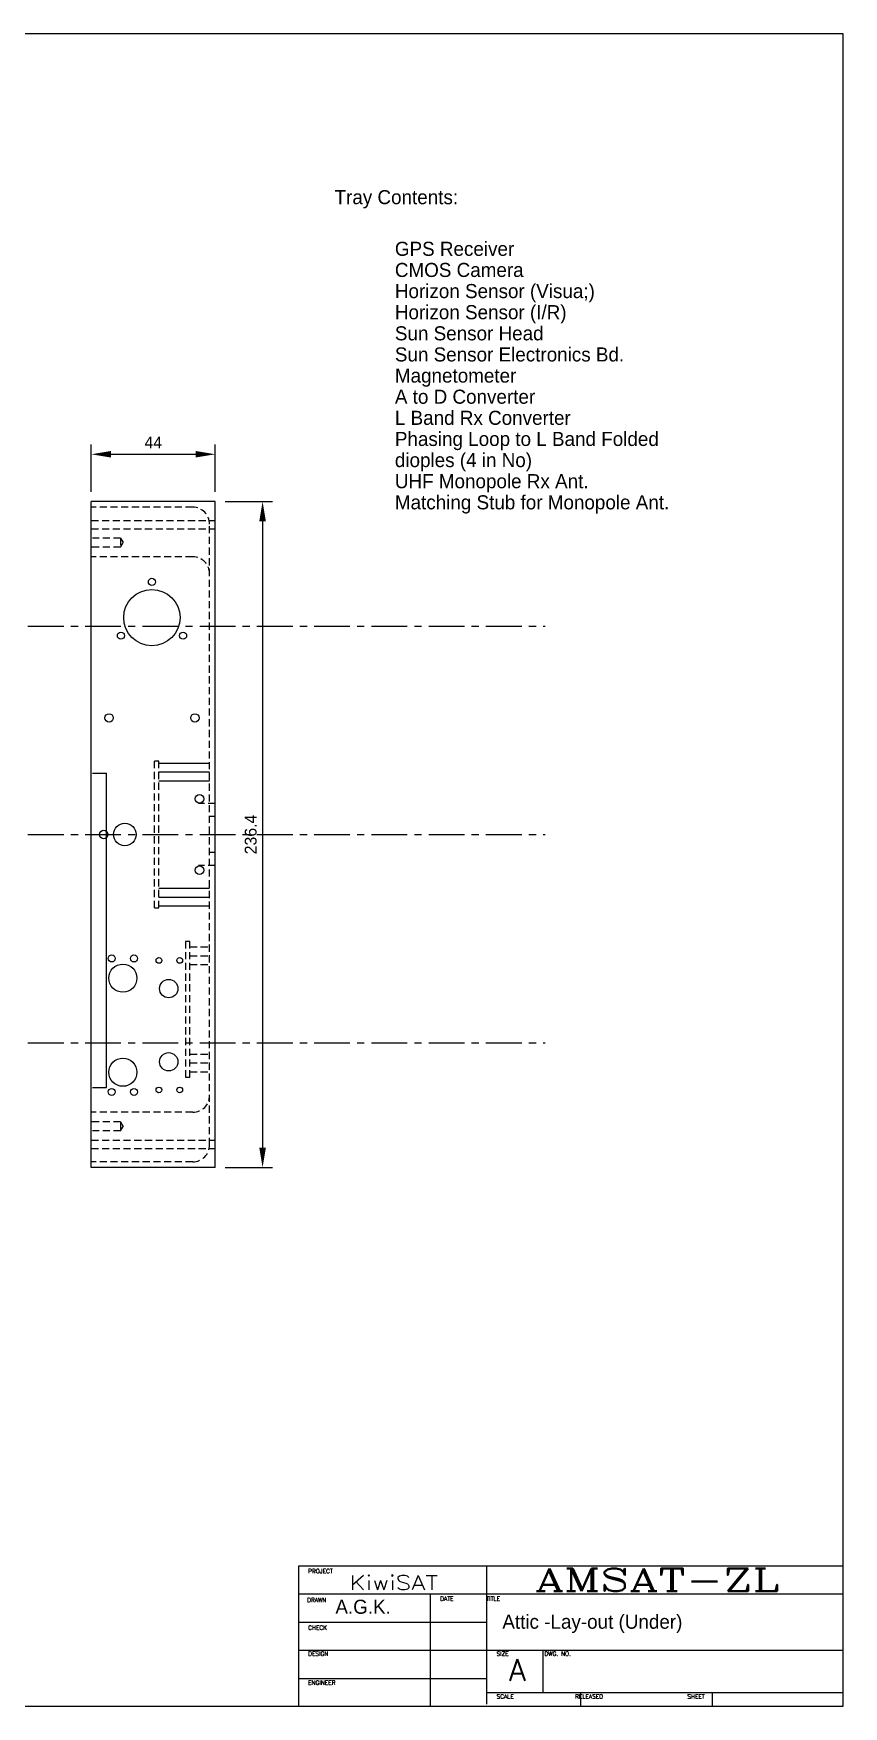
# Model space of a CAD drawing. Header units: millimetres. Extents: x 0 to 840, y 0 to 594.
# Drawn here: x 553 to 840, y 0 to 594 of the extents above; entities that cross this region are included whole.
import ezdxf
from ezdxf.enums import TextEntityAlignment as Align

# ---------------------------------------------------------------- set-up
doc = ezdxf.new("R2010")
doc.units = ezdxf.units.MM
doc.header["$LTSCALE"] = 0.4
doc.header["$PDMODE"] = 3
doc.linetypes.add('CENTER', pattern=[50.8, 31.75, -6.35, 6.35, -6.35])
doc.linetypes.add('HIDDEN', pattern=[9.525, 6.35, -3.175])
doc.layers.add('AM_5', color=3, linetype='Continuous', lineweight=25)
for name, color, linetype in [('BORDER', 7, 'Continuous'), ('CL', 3, 'CENTER'), ('DIMS', 6, 'Continuous'), ('HID', 2, 'HIDDEN'), ('OUT', 1, 'Continuous')]:
    doc.layers.add(name, color=color, linetype=linetype)
doc.styles.add('COMPLEX', font='complex', dxfattribs={"width": 1.5, "height": 8})
doc.styles.add('SIMPLEX', font='simplex', dxfattribs={"height": 0.06})
doc.dimstyles.new('A3DIM$0', dxfattribs={"dimscale": 1.4, "dimtxt": 3, "dimasz": 5, "dimexe": 2.5, "dimexo": 2.5, "dimgap": 1.5, "dimtad": 1, "dimtoh": 1, "dimdsep": 46, "dimtxsty": 'Standard', "dimcen": 2, "dimazin": 2, "dimtfac": 1, "dimtofl": 0, "dimtmove": 0, "dimatfit": 3, "dimfxl": 0, "dimarcsym": 0})

# ---------------------------------------------------------------- blocks, each defined once
blk = doc.blocks.new('*D21')
at = {"layer": 'AM_5', "color": 0, "lineweight": -2}
for p, q in [((620.77, 427.8), (637.57, 427.8)), ((634.07, 420.8), (634.07, 198.4)), ((620.77, 191.4), (637.57, 191.4))]:
    blk.add_line(p, q, dxfattribs=at)
at = {"layer": 'AM_5', "color": 0}
for points in [[(632.9, 420.8), (635.23, 420.8), (634.07, 427.8)], [(632.9, 198.4), (635.23, 198.4), (634.07, 191.4)]]:
    blk.add_solid(points, dxfattribs=at)
at = {"layer": 'Defpoints', "color": 0}
for p in [(617.27, 427.8), (617.27, 191.4), (634.07, 191.4)]:
    blk.add_point(p, dxfattribs=at)
at = {"layer": 'AM_5', "color": 0, "insert": (629.87, 309.6), "char_height": 4.2, "attachment_point": 5, "rotation": 90}
blk.add_mtext('236.4', dxfattribs=at)
blk = doc.blocks.new('*D26')
at = {"layer": 'AM_5', "color": 0, "lineweight": -2}
for p, q in [((573.27, 431.3), (573.27, 448.1)), ((617.27, 431.3), (617.27, 448.1)), ((580.27, 444.6), (610.27, 444.6))]:
    blk.add_line(p, q, dxfattribs=at)
at = {"layer": 'AM_5', "color": 0}
for points in [[(580.27, 445.77), (580.27, 443.44), (573.27, 444.6)], [(610.27, 445.77), (610.27, 443.44), (617.27, 444.6)]]:
    blk.add_solid(points, dxfattribs=at)
at = {"layer": 'Defpoints', "color": 0}
for p in [(617.27, 444.6), (573.27, 427.8), (617.27, 427.8)]:
    blk.add_point(p, dxfattribs=at)
at = {"layer": 'AM_5', "color": 0, "insert": (595.27, 448.8), "char_height": 4.2, "attachment_point": 5}
blk.add_mtext('44', dxfattribs=at)

msp = doc.modelspace()

# ---------------------------------------------------------------- linework, layer by layer
for p, q in [((617.267, 427.802), (573.267, 427.802)), ((573.267, 191.402), (573.267, 427.802)), ((617.267, 191.402), (617.267, 427.802)), ((617.267, 191.402), (617.267, 427.802)), ((617.267, 191.402), (573.267, 191.402))]:
    msp.add_line(p, q)
msp.add_lwpolyline([(0, 0), (0, 594), (840, 594), (840, 0), (0, 0)], close=True)
at = {"layer": 'BORDER'}
for p, q in [((646.925, 50), (840.257, 50)), ((646.925, 0), (646.925, 50)), ((713.591, 50), (713.591, 0.853)), ((646.925, 40), (840.159, 40)), ((693.591, 40), (693.591, 0.374)), ((646.925, 30), (713.591, 30)), ((646.925, 20), (840.159, 20)), ((733.591, 20), (733.591, 5)), ((646.925, 10), (713.591, 10)), ((713.591, 5), (840.159, 5)), ((746.924, 5), (746.924, 0)), ((793.591, 5), (793.591, 0))]:
    msp.add_line(p, q, dxfattribs=at)
at = {"layer": 'CL'}
for p, q in [((103.741, 383.602), (734.348, 383.602)), ((103.741, 309.602), (734.348, 309.602)), ((103.741, 235.602), (734.348, 235.602))]:
    msp.add_line(p, q, dxfattribs=at)
at = {"layer": 'DIMS'}
for p, q in [((573.667, 331.402), (578.667, 331.402)), ((578.667, 219.723), (578.667, 331.402)), ((573.667, 219.723), (578.667, 219.723))]:
    msp.add_line(p, q, dxfattribs=at)
at = {"layer": 'HID'}
for p, q in [((609.267, 425.802), (573.267, 425.802)), ((573.267, 421.102), (617.267, 421.102)), ((573.267, 418.102), (617.267, 418.102)), ((615.267, 199.402), (615.267, 419.802)), ((583.667, 411.627), (573.267, 411.627)), ((583.667, 414.827), (573.667, 414.827)), ((583.667, 414.827), (583.667, 411.627)), ((583.667, 414.827), (584.591, 413.227)), ((583.667, 411.627), (584.591, 413.227)), ((609.267, 408.202), (573.267, 408.202)), ((595.667, 283.567), (595.667, 335.637)), ((597.267, 335.637), (595.667, 335.637)), ((597.267, 283.567), (597.267, 335.637)), ((617.267, 320.602), (611.267, 320.602)), ((617.267, 315.952), (615.267, 315.952)), ((617.267, 303.252), (615.267, 303.252)), ((617.267, 298.602), (611.267, 298.602)), ((595.667, 283.567), (597.267, 283.567)), ((608.267, 271.662), (606.667, 271.662)), ((606.667, 271.662), (606.667, 223.402)), ((608.267, 223.402), (608.267, 271.662)), ((608.267, 269.702), (615.267, 269.702)), ((608.267, 266.582), (615.267, 266.582)), ((608.267, 263.462), (615.267, 263.462)), ((608.267, 231.602), (615.267, 231.602)), ((608.267, 228.482), (615.267, 228.482)), ((606.667, 223.402), (608.267, 223.402)), ((608.267, 225.362), (615.267, 225.362)), ((609.267, 210.977), (573.267, 210.977)), ((583.667, 207.577), (573.267, 207.577)), ((583.667, 204.377), (573.667, 204.377)), ((583.667, 207.577), (583.667, 204.377)), ((583.667, 207.577), (584.591, 205.977)), ((583.667, 204.377), (584.591, 205.977)), ((573.267, 201.102), (617.267, 201.102)), ((573.267, 198.102), (617.267, 198.102)), ((609.267, 193.402), (573.267, 193.402))]:
    msp.add_line(p, q, dxfattribs=at)
for centre, start, end in [((609.267, 419.802), 0, 90), ((609.267, 402.202), 0, 90), ((609.267, 216.977), 270, 0), ((609.267, 199.402), 270, 0)]:
    msp.add_arc(centre, 6, start, end, dxfattribs=at)
at = {"layer": 'OUT'}
for p, q in [((597.267, 334.947), (615.267, 334.947)), ((597.267, 331.827), (615.267, 331.827)), ((597.267, 328.707), (615.267, 328.707)), ((597.267, 290.497), (615.267, 290.497)), ((597.267, 287.377), (615.267, 287.377)), ((597.267, 284.257), (615.267, 284.257))]:
    msp.add_line(p, q, dxfattribs=at)
for centre, radius in [((594.767, 399.302), 1.25), ((594.767, 386.602), 10), ((583.767, 380.202), 1.25), ((605.867, 380.202), 1.25), ((579.567, 351.002), 1.5), ((610.067, 351.002), 1.5), ((611.667, 322.252), 1.5), ((577.667, 309.602), 1.5), ((585.167, 309.602), 4), ((611.667, 296.952), 1.5), ((580.517, 265.602), 1.25), ((584.467, 258.602), 5), ((588.417, 265.602), 1.25), ((597.267, 264.902), 1), ((604.667, 264.902), 1), ((600.767, 254.902), 3.25), ((600.767, 228.902), 3.25), ((584.467, 225.202), 5), ((597.267, 218.902), 1), ((604.667, 218.902), 1), ((580.517, 218.202), 1.25), ((588.417, 218.202), 1.25)]:
    msp.add_circle(centre, radius, dxfattribs=at)

# ---------------------------------------------------------------- texts
for s, p in [('Tray Contents:', (659.611, 533.386)), ('GPS Receiver', (681.022, 515.042)), ('CMOS Camera', (681.022, 507.542)), ('Horizon Sensor (Visua;)', (681.022, 500.042)), ('Horizon Sensor (I/R)', (681.022, 492.542)), ('Sun Sensor Head', (681.022, 485.042)), ('Sun Sensor Electronics Bd.', (681.022, 477.542)), ('Magnetometer', (681.022, 470.042)), ('A to D Converter', (681.022, 462.542)), ('L Band Rx Converter', (681.022, 455.042)), ('Phasing Loop to L Band Folded ', (681.022, 447.542)), ('dioples (4 in No)', (681.022, 440.042)), ('UHF Monopole Rx Ant.', (681.022, 432.542)), ('Matching Stub for Monopole Ant.', (681.022, 425.042)), ('A.G.K.', (659.907, 32.923)), ('Attic -Lay-out (Under)', (719.16, 27.617))]:
    msp.add_text(s, height=5).set_placement(p)
at = {"layer": 'BORDER', "style": 'SIMPLEX'}
for s, height, p in [('PROJECT', 1.5, (650.242, 47.333)), ('DRAWN', 1.5, (649.893, 37.066)), ('DATE          TITLE', 1.49999, (697.114, 37.545)), ('CHECK', 1.5, (650.242, 27.278)), ('DESIGN', 1.5, (650.242, 17.986)), ('SIZE           DWG. NO.', 1.49999, (717.113, 17.986)), ('ENGINEER', 1.5, (650.242, 7.702)), ('SCALE                   RELEASED                          SHEET', 1.49999, (717.113, 2.817))]:
    msp.add_text(s, height=height, dxfattribs=at).set_placement(p)
at = {"layer": 'BORDER'}
for s, height, style, width, p in [('AMSAT-ZL', 8, 'COMPLEX', 1.5, (773.985, 40.978)), ('KiwiSAT', 5, 'SIMPLEX', 1.3, (680.567, 41.473))]:
    msp.add_text(s, height=height, dxfattribs=dict(at, style=style, width=width)).set_placement(p, align=Align.CENTER)
at = {"layer": 'BORDER', "style": 'SIMPLEX'}
msp.add_text('A', height=7.62, dxfattribs=at).set_placement((724.476, 9.143), align=Align.CENTER)

# ---------------------------------------------------------------- dimensions: what is measured, and where the dimension line sits
at = {"layer": 'AM_5'}
for base, p1, p2, angle, picture, middle in [((617.267, 444.602), (573.267, 427.802), (617.267, 427.802), 0, '*D26', (595.267, 448.802)), ((634.067, 191.402), (617.267, 427.802), (617.267, 191.402), 90, '*D21', (629.867, 309.602))]:
    dim = msp.add_linear_dim(base=base, p1=p1, p2=p2, angle=angle, dimstyle='A3DIM$0', override={"dimscale": 1.4}, dxfattribs=at)
    dim.commit()
    dim.dimension.update_dxf_attribs({"geometry": picture, "text_midpoint": middle})

doc.saveas('drawing.dxf')
